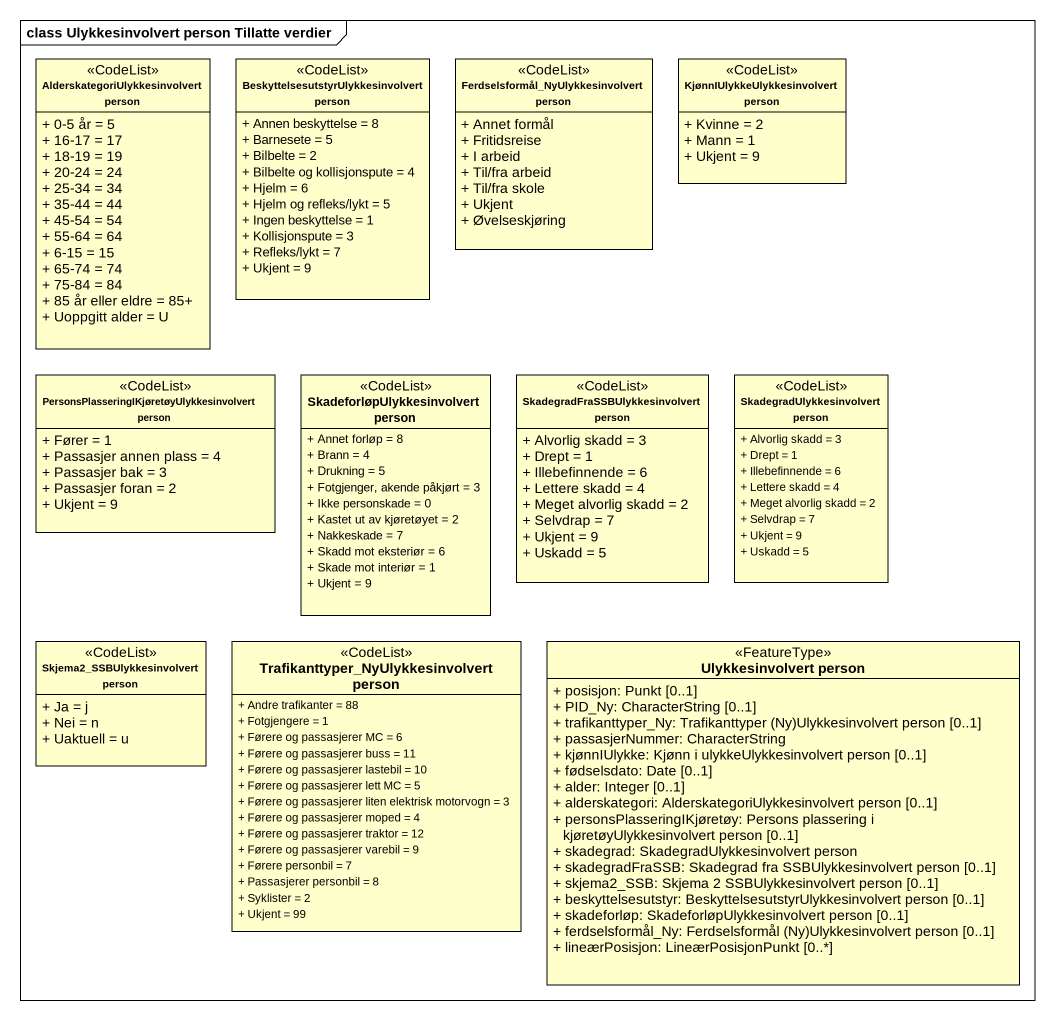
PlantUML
@startuml
mainframe class Ulykkesinvolvert person Tillatte verdier
hide circle
hide empty members
skinparam classAttributeIconSize 0
class "AlderskategoriUlykkesinvolvert person" as AlderskategoriUlykkesinvolve <<CodeList>> {
  + 0-5 år = 5
  + 16-17 = 17
  + 18-19 = 19
  + 20-24 = 24
  + 25-34 = 34
  + 35-44 = 44
  + 45-54 = 54
  + 55-64 = 64
  + 6-15 = 15
  + 65-74 = 74
  + 75-84 = 84
  + 85 år eller eldre = 85+
  + Uoppgitt alder = U
}
class "BeskyttelsesutstyrUlykkesinvolvert person" as BeskyttelsesutstyrUlykkesinv <<CodeList>> {
  + Annen beskyttelse = 8
  + Barnesete = 5
  + Bilbelte = 2
  + Bilbelte og kollisjonspute = 4
  + Hjelm = 6
  + Hjelm og refleks/lykt = 5
  + Ingen beskyttelse = 1
  + Kollisjonspute = 3
  + Refleks/lykt = 7
  + Ukjent = 9
}
class "Ferdselsformål_NyUlykkesinvolvert person" as Ferdselsformål <<CodeList>> {
  + Annet formål
  + Fritidsreise
  + I arbeid
  + Til/fra arbeid
  + Til/fra skole
  + Ukjent
  + Øvelseskjøring
}
class "KjønnIUlykkeUlykkesinvolvert person" as KjønnIUlykkeUlykkesinvolvert <<CodeList>> {
  + Kvinne = 2
  + Mann = 1
  + Ukjent = 9
}
class "PersonsPlasseringIKjøretøyUlykkesinvolvert person" as PersonsPlasseringIKjøretøyUl <<CodeList>> {
  + Fører = 1
  + Passasjer annen plass = 4
  + Passasjer bak = 3
  + Passasjer foran = 2
  + Ukjent = 9
}
class "SkadeforløpUlykkesinvolvert person" as SkadeforløpUlykkesinvolvert <<CodeList>> {
  + Annet forløp = 8
  + Brann = 4
  + Drukning = 5
  + Fotgjenger, akende påkjørt = 3
  + Ikke personskade = 0
  + Kastet ut av kjøretøyet = 2
  + Nakkeskade = 7
  + Skadd mot eksteriør = 6
  + Skade mot interiør = 1
  + Ukjent = 9
}
class "SkadegradFraSSBUlykkesinvolvert person" as SkadegradFraSSBUlykkesinvolv <<CodeList>> {
  + Alvorlig skadd = 3
  + Drept = 1
  + Illebefinnende = 6
  + Lettere skadd = 4
  + Meget alvorlig skadd = 2
  + Selvdrap = 7
  + Ukjent = 9
  + Uskadd = 5
}
class "SkadegradUlykkesinvolvert person" as SkadegradUlykkesinvolvert <<CodeList>> {
  + Alvorlig skadd = 3
  + Drept = 1
  + Illebefinnende = 6
  + Lettere skadd = 4
  + Meget alvorlig skadd = 2
  + Selvdrap = 7
  + Ukjent = 9
  + Uskadd = 5
}
class "Skjema2_SSBUlykkesinvolvert person" as Skjema2_SSBUlykkesinvolvert <<CodeList>> {
  + Ja = j
  + Nei = n
  + Uaktuell = u
}
class "Trafikanttyper_NyUlykkesinvolvert person" as Trafikanttyper <<CodeList>> {
  + Andre trafikanter = 88
  + Fotgjengere = 1
  + Førere og passasjerer MC = 6
  + Førere og passasjerer buss = 11
  + Førere og passasjerer lastebil = 10
  + Førere og passasjerer lett MC = 5
  + Førere og passasjerer liten elektrisk motorvogn = 3
  + Førere og passasjerer moped = 4
  + Førere og passasjerer traktor = 12
  + Førere og passasjerer varebil = 9
  + Førere personbil = 7
  + Passasjerer personbil = 8
  + Syklister = 2
  + Ukjent = 99
}
class "Ulykkesinvolvert person" as Ulykkesinvolvert_person <<FeatureType>> {
  + posisjon: Punkt [0..1]
  + PID_Ny: CharacterString [0..1]
  {field} + trafikanttyper_Ny: Trafikanttyper (Ny)Ulykkesinvolvert person [0..1]
  + passasjerNummer: CharacterString
  + kjønnIUlykke: Kjønn i ulykkeUlykkesinvolvert person [0..1]
  + fødselsdato: Date [0..1]
  + alder: Integer [0..1]
  + alderskategori: AlderskategoriUlykkesinvolvert person [0..1]
  + personsPlasseringIKjøretøy: Persons plassering i kjøretøyUlykkesinvolvert person [0..1]
  + skadegrad: SkadegradUlykkesinvolvert person
  + skadegradFraSSB: Skadegrad fra SSBUlykkesinvolvert person [0..1]
  + skjema2_SSB: Skjema 2 SSBUlykkesinvolvert person [0..1]
  + beskyttelsesutstyr: BeskyttelsesutstyrUlykkesinvolvert person [0..1]
  + skadeforløp: SkadeforløpUlykkesinvolvert person [0..1]
  {field} + ferdselsformål_Ny: Ferdselsformål (Ny)Ulykkesinvolvert person [0..1]
  + lineærPosisjon: LineærPosisjonPunkt [0..*]
}
@enduml
